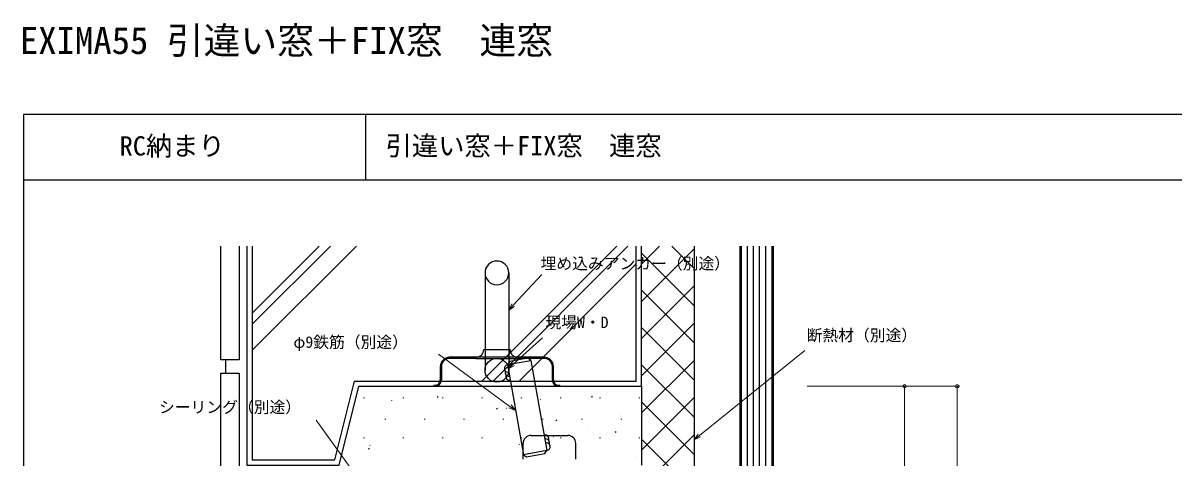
# Model space of a CAD drawing. Units: millimetres, scale not verified. Extents: x -437 to 438, y -681 to 679.
# Drawn here: x -436.9 to 0.6, y 513.3 to 678.6 of the extents above; entities that cross this region are included whole.
import ezdxf
from ezdxf.enums import TextEntityAlignment as Align

# ---------------------------------------------------------------- set-up
doc = ezdxf.new("R2010")
doc.units = ezdxf.units.MM
doc.header["$LTSCALE"] = 4
for name, color, linetype in [('0-1_USER1', 3, 'Continuous'), ('0-4_YKK_13', 4, 'Continuous'), ('0-6_YKK_ZWAK', 7, 'Continuous'), ('0-7_YSS_K', 3, 'Continuous')]:
    doc.layers.add(name, color=color, linetype=linetype)
doc.layers.add('0-5_YKK_D', color=6, linetype='Continuous', lineweight=18)
doc.styles.add('ＭＳ ゴシック', font='')
doc.styles.get('ＭＳ ゴシック').set_extended_font_data('MS Gothic')

msp = doc.modelspace()

# ---------------------------------------------------------------- linework, layer by layer
at = {"layer": '0-4_YKK_13'}
for p, q in [((-261.302, 583.613), (-261.302, 546.613)), ((-252.302, 583.613), (-252.302, 546.613)), ((-264.802, 551.513), (-274.802, 551.513)), ((-248.802, 551.513), (-264.802, 551.513)), ((-261.802, 554.513), (-251.802, 554.513)), ((-238.802, 551.513), (-248.802, 551.513)), ((-278.302, 548.013), (-278.302, 542.913)), ((-277.902, 548.013), (-277.902, 542.913)), ((-264.802, 551.113), (-274.802, 551.113)), ((-264.802, 551.113), (-248.802, 551.113)), ((-238.802, 551.113), (-248.802, 551.113)), ((-235.702, 542.913), (-235.702, 548.013)), ((-235.302, 542.913), (-235.302, 548.013)), ((-280.802, 540.913), (-280.802, 540.513)), ((-280.802, 540.913), (-280.302, 540.913)), ((-280.802, 540.513), (-280.302, 540.513)), ((-280.302, 540.513), (-233.302, 540.513)), ((-233.302, 540.913), (-232.802, 540.913)), ((-233.302, 540.513), (-232.802, 540.513)), ((-232.802, 540.513), (-232.802, 540.913)), ((-243.802, 521.814), (-229.802, 521.813)), ((-246.802, 512.816), (-246.802, 518.814)), ((-226.802, 512.814), (-226.802, 518.813))]:
    msp.add_line(p, q, dxfattribs=at)
msp.add_circle((-256.802, 546.613), 4.5, dxfattribs=at)
for centre, radius, start, end in [((-256.802, 583.613), 4.5, 0, 180), ((-256.802, 583.613), 4.5, 180, 0), ((-274.802, 548.013), 3.5, 90, 180), ((-264.802, 554.513), 3, 270, 0), ((-248.802, 554.513), 3, 180, 270), ((-238.802, 548.013), 3.5, 0, 90), ((-274.802, 548.013), 3.1, 90, 180), ((-238.802, 548.013), 3.1, 0, 90), ((-280.302, 542.913), 2.4, 270, 0), ((-280.302, 542.913), 2, 270, 0), ((-233.302, 542.913), 2.4, 180, 270), ((-233.302, 542.913), 2, 180, 270), ((-243.802, 518.814), 3, 89.99878, 179.99845), ((-229.802, 518.813), 3, 359.99873, 89.99878)]:
    msp.add_arc(centre, radius, start, end, dxfattribs=at)
at = {"layer": '0-5_YKK_D'}
for p, q in [((-138.802, 540.513), (-80.802, 540.513)), ((-138.802, 540.513), (-100.802, 540.513)), ((-101.802, 540.513), (-101.802, 480.513)), ((-81.802, 540.513), (-81.802, -109.487))]:
    msp.add_line(p, q, dxfattribs=at)
for points in [[(-252.302, 569.488), (-250.557, 571.347), (-239.668, 582.949)], [(-250.059, 570.879), (-252.302, 569.488), (-251.055, 571.815)], [(-252.438, 547.143), (-250.55, 548.856), (-239.421, 558.95)], [(-249.758, 531.345), (-251.818, 532.848), (-279.025, 552.698)], [(-181.802, 520.167), (-179.819, 521.77), (-139.754, 554.141)], [(-250.091, 548.35), (-252.438, 547.143), (-251.009, 549.362)], [(-251.416, 533.4), (-249.758, 531.345), (-252.221, 532.296)], [(-311.085, 507.513), (-312.571, 509.585), (-325.539, 527.663)], [(-179.389, 521.238), (-181.802, 520.167), (-180.248, 522.301)]]:
    msp.add_lwpolyline(points, dxfattribs=at)
for centre in [(-101.802, 540.513), (-81.802, 540.513)]:
    msp.add_circle(centre, 0.637, dxfattribs=at)
at = {"layer": '0-6_YKK_ZWAK'}
for p, q in [((-436.8, 643.8), (-436.8, -681.2)), ((438.2, 643.8), (-436.8, 643.8)), ((-306.8, 643.8), (-306.8, 618.8)), ((438.2, 618.8), (-436.8, 618.8))]:
    msp.add_line(p, q, dxfattribs=at)
at = {"layer": '0-7_YSS_K'}
for p, q in [((-349.802, 568.347), (-324.349, 593.8)), ((-349.802, 564.104), (-320.106, 593.8)), ((-349.802, 554.205), (-310.207, 593.8)), ((-262.499, 542.513), (-211.212, 593.8)), ((-258.256, 542.513), (-206.969, 593.8)), ((-201.802, 586.928), (-194.93, 593.8)), ((-201.802, 572.786), (-181.802, 592.786)), ((-181.802, 571.149), (-201.802, 591.149)), ((-181.802, 585.291), (-190.311, 593.8)), ((-181.802, 593.8), (-181.802, 500.513)), ((-161.502, 496.013), (-161.502, 593.8)), ((-159.202, 496.013), (-159.202, 593.8)), ((-156.902, 496.013), (-156.902, 593.8)), ((-154.602, 496.013), (-154.602, 593.8)), ((-248.356, 542.513), (-203.802, 587.068)), ((-201.802, 558.644), (-181.802, 578.644)), ((-181.802, 557.007), (-201.802, 577.007)), ((-201.802, 544.502), (-181.802, 564.502)), ((-181.802, 542.865), (-201.802, 562.865)), ((-359.802, 545.513), (-359.802, 550.513)), ((-252.731, 548.794), (-246.649, 514.49)), ((-243.869, 550.365), (-237.788, 516.061)), ((-201.802, 530.359), (-181.802, 550.359)), ((-181.802, 528.723), (-201.802, 548.723)), ((-201.802, 540.513), (-201.802, 510.513)), ((-307.363, 536.235), (-307.363, 535.985)), ((-296.833, 535.044), (-296.816, 534.997)), ((-292.413, 536.235), (-292.413, 535.985)), ((-279.435, 536.649), (-279.159, 536.232)), ((-277.463, 536.235), (-277.463, 535.985)), ((-262.513, 536.235), (-262.513, 535.985)), ((-247.563, 536.235), (-247.563, 535.985)), ((-240.149, 535.427), (-240.132, 535.38)), ((-232.613, 536.235), (-232.613, 535.985)), ((-220.787, 536.829), (-220.511, 536.412)), ((-217.663, 536.235), (-217.663, 535.985)), ((-202.713, 536.235), (-202.713, 535.985)), ((-201.802, 516.217), (-181.802, 536.217)), ((-181.802, 514.58), (-201.802, 534.58)), ((-309.885, 531.79), (-309.877, 531.767)), ((-256.919, 532.226), (-256.643, 531.81)), ((-253.21, 532.197), (-253.193, 532.15)), ((-209.671, 529.586), (-209.654, 529.539)), ((-299.288, 528.16), (-299.288, 527.91)), ((-284.338, 528.16), (-284.338, 527.91)), ((-269.388, 528.16), (-269.388, 527.91)), ((-266.354, 529.203), (-266.338, 529.156)), ((-254.438, 528.16), (-254.438, 527.91)), ((-239.488, 528.16), (-239.488, 527.91)), ((-234.403, 527.804), (-234.127, 527.387)), ((-224.538, 528.16), (-224.538, 527.91)), ((-209.588, 528.16), (-209.588, 527.91)), ((-307.363, 521.035), (-307.363, 520.785)), ((-292.413, 521.035), (-292.413, 520.785)), ((-291.892, 521.093), (-291.875, 521.046)), ((-278.831, 524.323), (-278.815, 524.276)), ((-277.463, 521.035), (-277.463, 520.785)), ((-262.513, 521.035), (-262.513, 520.785)), ((-247.563, 521.035), (-247.563, 520.785)), ((-235.209, 521.476), (-235.192, 521.429)), ((-232.613, 521.035), (-232.613, 520.785)), ((-222.148, 524.706), (-222.131, 524.659)), ((-217.663, 521.035), (-217.663, 520.785)), ((-211.887, 523.382), (-211.611, 522.965)), ((-202.713, 521.035), (-202.713, 520.785)), ((-201.802, 502.075), (-181.802, 522.075)), ((-305.646, 517.057), (-305.37, 516.641)), ((-305.037, 518.098), (-305.02, 518.051)), ((-248.353, 518.482), (-248.337, 518.435)), ((-181.877, 500.513), (-201.802, 520.438)), ((-260.83, 513.602), (-260.813, 513.555)), ((-204.147, 513.985), (-204.13, 513.938))]:
    msp.add_line(p, q, dxfattribs=at)
for points in [[(-354.802, 593.8), (-354.802, 550.513), (-361.802, 550.513), (-361.802, 593.8)], [(-351.802, 593.8), (-351.802, 510.513), (-316.802, 510.513), (-309.302, 540.513), (-201.802, 540.513), (-201.802, 593.8)], [(-349.802, 593.8), (-349.802, 512.513), (-318.364, 512.513), (-310.864, 542.513), (-203.802, 542.513), (-203.802, 593.8)], [(-151.802, 593.8), (-151.802, 495.513), (-164.302, 495.513), (-164.302, 593.8)], [(-152.302, 593.8), (-152.302, 496.013), (-163.802, 496.013), (-163.802, 593.8)]]:
    msp.add_lwpolyline(points, dxfattribs=at)
for points in [[(-252.731, 548.794), (-243.869, 550.365), (-245.028, 551.175), (-251.921, 549.953)], [(-354.802, 507.513), (-316.802, 507.513), (-316.802, 500.513), (-361.802, 500.513), (-361.802, 545.513), (-354.802, 545.513)], [(-237.79, 516.06), (-246.652, 514.489), (-245.493, 513.679), (-238.6, 514.901)]]:
    msp.add_lwpolyline(points, close=True, dxfattribs=at)
for centre, start, end in [((-252.47, 547.317), 100.04394, 280.04392), ((-252.208, 545.84), 160.04391, 280.04392), ((-251.946, 544.363), 160.04391, 280.04392), ((-238.578, 520.49), 340.04391, 100.04392), ((-238.316, 519.013), 340.04391, 100.04392), ((-238.055, 517.536), 280.04394, 100.04392)]:
    msp.add_arc(centre, 1.5, start, end, dxfattribs=at)

# ---------------------------------------------------------------- texts
at = {"layer": '0-1_USER1', "style": 'ＭＳ ゴシック'}
for s, height, p in [('EXIMA55 引違い窓＋FIX窓\u3000連窓', 10.26, (-438.149, 663.738)), ('RC納まり', 7.331, (-400.209, 626.016)), ('引違い窓＋FIX窓\u3000連窓', 7.331, (-299.106, 626.073))]:
    msp.add_text(s, height=height, dxfattribs=at).set_placement(p, align=Align.BOTTOM_LEFT)
at = {"layer": '0-5_YKK_D', "style": 'ＭＳ ゴシック'}
for s, p in [('埋め込みアンカー（別途）', (-240.179, 583.664)), ('現場W・D', (-238.33, 561.302)), ('φ9鉄筋（別途）', (-334.15, 553.789)), ('断熱材（別途）', (-139.038, 556.391)), ('シーリング（別途）', (-385.244, 529.068))]:
    msp.add_text(s, height=4.399, dxfattribs=at).set_placement(p, align=Align.BOTTOM_LEFT)

doc.saveas('drawing.dxf')
